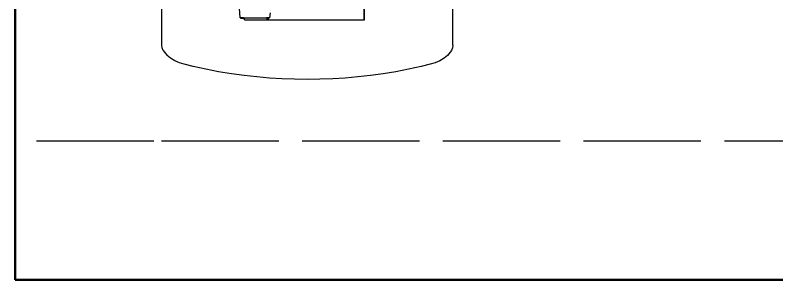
# Model space of a CAD drawing. Header units: millimetres. Extents: x 44692 to 659456, y -26273 to 96111.
# Drawn here: x 275016 to 276666, y -9881 to -9309 of the extents above; entities that cross this region are included whole.
import ezdxf

# ---------------------------------------------------------------- set-up
doc = ezdxf.new("R2010")
doc.units = ezdxf.units.MM
doc.header["$LTSCALE"] = 100
doc.linetypes.add('DASHEDX2', pattern=[3.048, 2.54, -0.508])
doc.layers.add('Area proceso', color=90, linetype='DASHEDX2')
doc.layers.add('Edges', color=7, linetype='Continuous')
doc.layers.add('Paredes', color=7, linetype='Continuous', lineweight=50)

msp = doc.modelspace()

# ---------------------------------------------------------------- linework, layer by layer
at = {"layer": 'Area proceso'}
for p, q in [((275315.568, -9581.322), (275015.568, -9581.322)), ((277415.568, -9581.322), (275315.568, -9581.322))]:
    msp.add_line(p, q, dxfattribs=at)
at = {"layer": 'Edges'}
for p, q in [((275771.59, -9318.774), (275771.59, -9248.715)), ((275771.996, -9318.774), (275771.996, -9248.715)), ((275333.138, -9373.368), (275333.138, -9280.71)), ((275502.753, -9314.456), (275500.509, -9283.162)), ((275963.47, -9373.368), (275963.47, -9280.71)), ((275567.589, -9303.593), (275566.81, -9314.456)), ((275502.753, -9314.456), (275504.293, -9314.456)), ((275504.293, -9314.456), (275504.293, -9315.484)), ((275509.865, -9314.456), (275504.293, -9314.456)), ((275509.865, -9315.484), (275504.293, -9315.484)), ((275509.865, -9314.456), (275509.865, -9315.484)), ((275509.865, -9314.456), (275512.575, -9314.456)), ((275512.575, -9318.774), (275512.575, -9314.456)), ((275512.575, -9314.456), (275559.698, -9314.456)), ((275512.575, -9318.774), (275771.59, -9318.774)), ((275559.698, -9314.456), (275559.698, -9315.484)), ((275565.271, -9314.456), (275559.698, -9314.456)), ((275559.698, -9315.484), (275565.271, -9315.484)), ((275565.271, -9314.456), (275565.271, -9315.484)), ((275566.81, -9314.456), (275565.271, -9314.456)), ((275771.59, -9318.774), (275771.996, -9318.774)), ((275333.862, -9378.998), (275333.138, -9373.368)), ((275336.036, -9384.629), (275333.862, -9378.998)), ((275336.036, -9384.629), (275344.73, -9395.89)), ((275960.572, -9384.629), (275951.878, -9395.89)), ((275962.746, -9378.998), (275960.572, -9384.629)), ((275963.47, -9373.368), (275962.746, -9378.998)), ((275351.975, -9401.521), (275344.73, -9395.89)), ((275361.394, -9407.151), (275351.975, -9401.521)), ((275944.633, -9401.521), (275935.214, -9407.151)), ((275951.878, -9395.89), (275944.633, -9401.521)), ((275371.537, -9411.575), (275361.394, -9407.151)), ((275381.681, -9414.793), (275371.537, -9411.575)), ((275401.243, -9419.619), (275381.681, -9414.793)), ((275428.775, -9425.652), (275401.243, -9419.619)), ((275895.365, -9419.619), (275867.833, -9425.652)), ((275914.927, -9414.793), (275895.365, -9419.619)), ((275925.071, -9411.575), (275914.927, -9414.793)), ((275935.214, -9407.151), (275925.071, -9411.575)), ((275456.306, -9430.88), (275428.775, -9425.652)), ((275483.838, -9435.304), (275456.306, -9430.88)), ((275511.37, -9439.326), (275483.838, -9435.304)), ((275812.77, -9435.304), (275785.238, -9439.326)), ((275840.302, -9430.88), (275812.77, -9435.304)), ((275867.833, -9425.652), (275840.302, -9430.88)), ((275538.902, -9442.142), (275511.37, -9439.326)), ((275566.433, -9444.555), (275538.902, -9442.142)), ((275593.241, -9446.566), (275566.433, -9444.555)), ((275620.772, -9447.37), (275593.241, -9446.566)), ((275648.304, -9447.772), (275620.772, -9447.37)), ((275675.836, -9447.37), (275648.304, -9447.772)), ((275703.368, -9446.566), (275675.836, -9447.37)), ((275730.175, -9444.555), (275703.368, -9446.566)), ((275757.706, -9442.142), (275730.175, -9444.555)), ((275785.238, -9439.326), (275757.706, -9442.142))]:
    msp.add_line(p, q, dxfattribs=at)
at = {"layer": 'Paredes'}
for p, q in [((275015.568, -9881.322), (275015.568, -7001.322)), ((275015.568, -9881.322), (275015.568, -9481.322)), ((278215.568, -9881.322), (275015.568, -9881.322))]:
    msp.add_line(p, q, dxfattribs=at)

doc.saveas('drawing.dxf')
